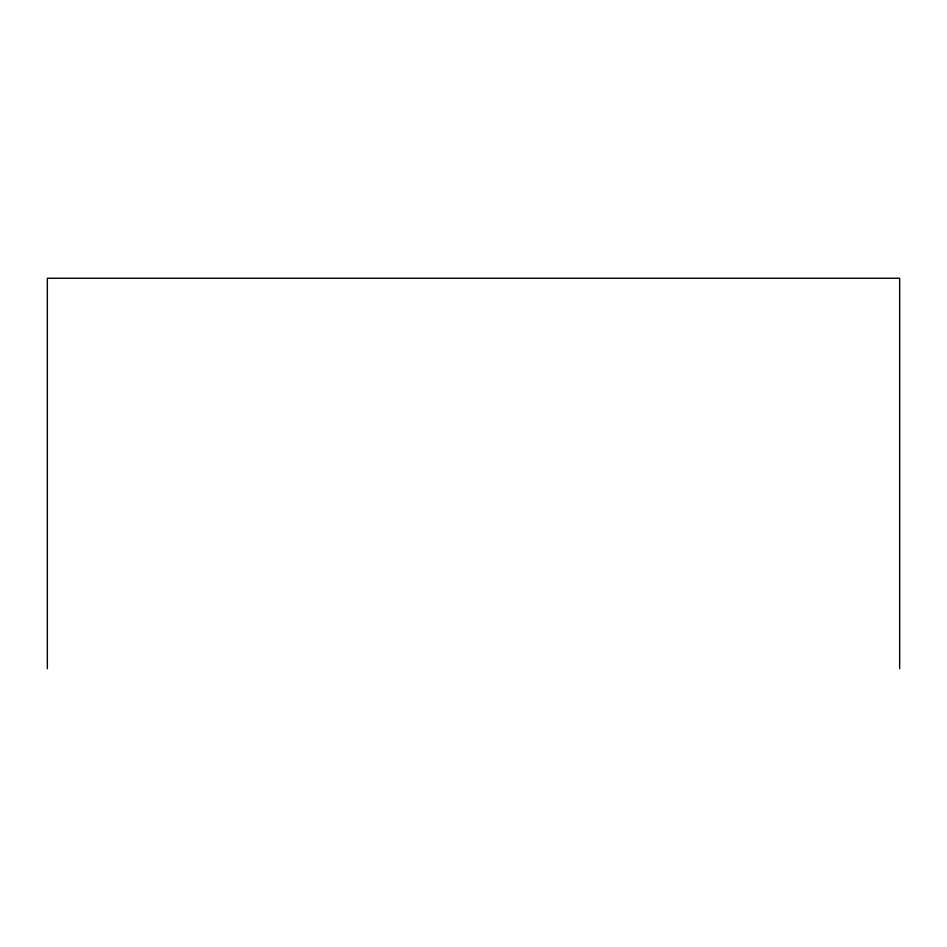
<?xml version="1.0" encoding="UTF-8"?>
<svg xmlns="http://www.w3.org/2000/svg" width="947" height="947" viewBox="0 0 947 947"><rect width="100%" height="100%" fill="white"/><g stroke="black" fill="none" stroke-linecap="round" stroke-linejoin="round"><path stroke-width="1.42" d="M899.65 668.736L899.65 278.264L47.35 278.264L47.35 668.736"/></g></svg>
